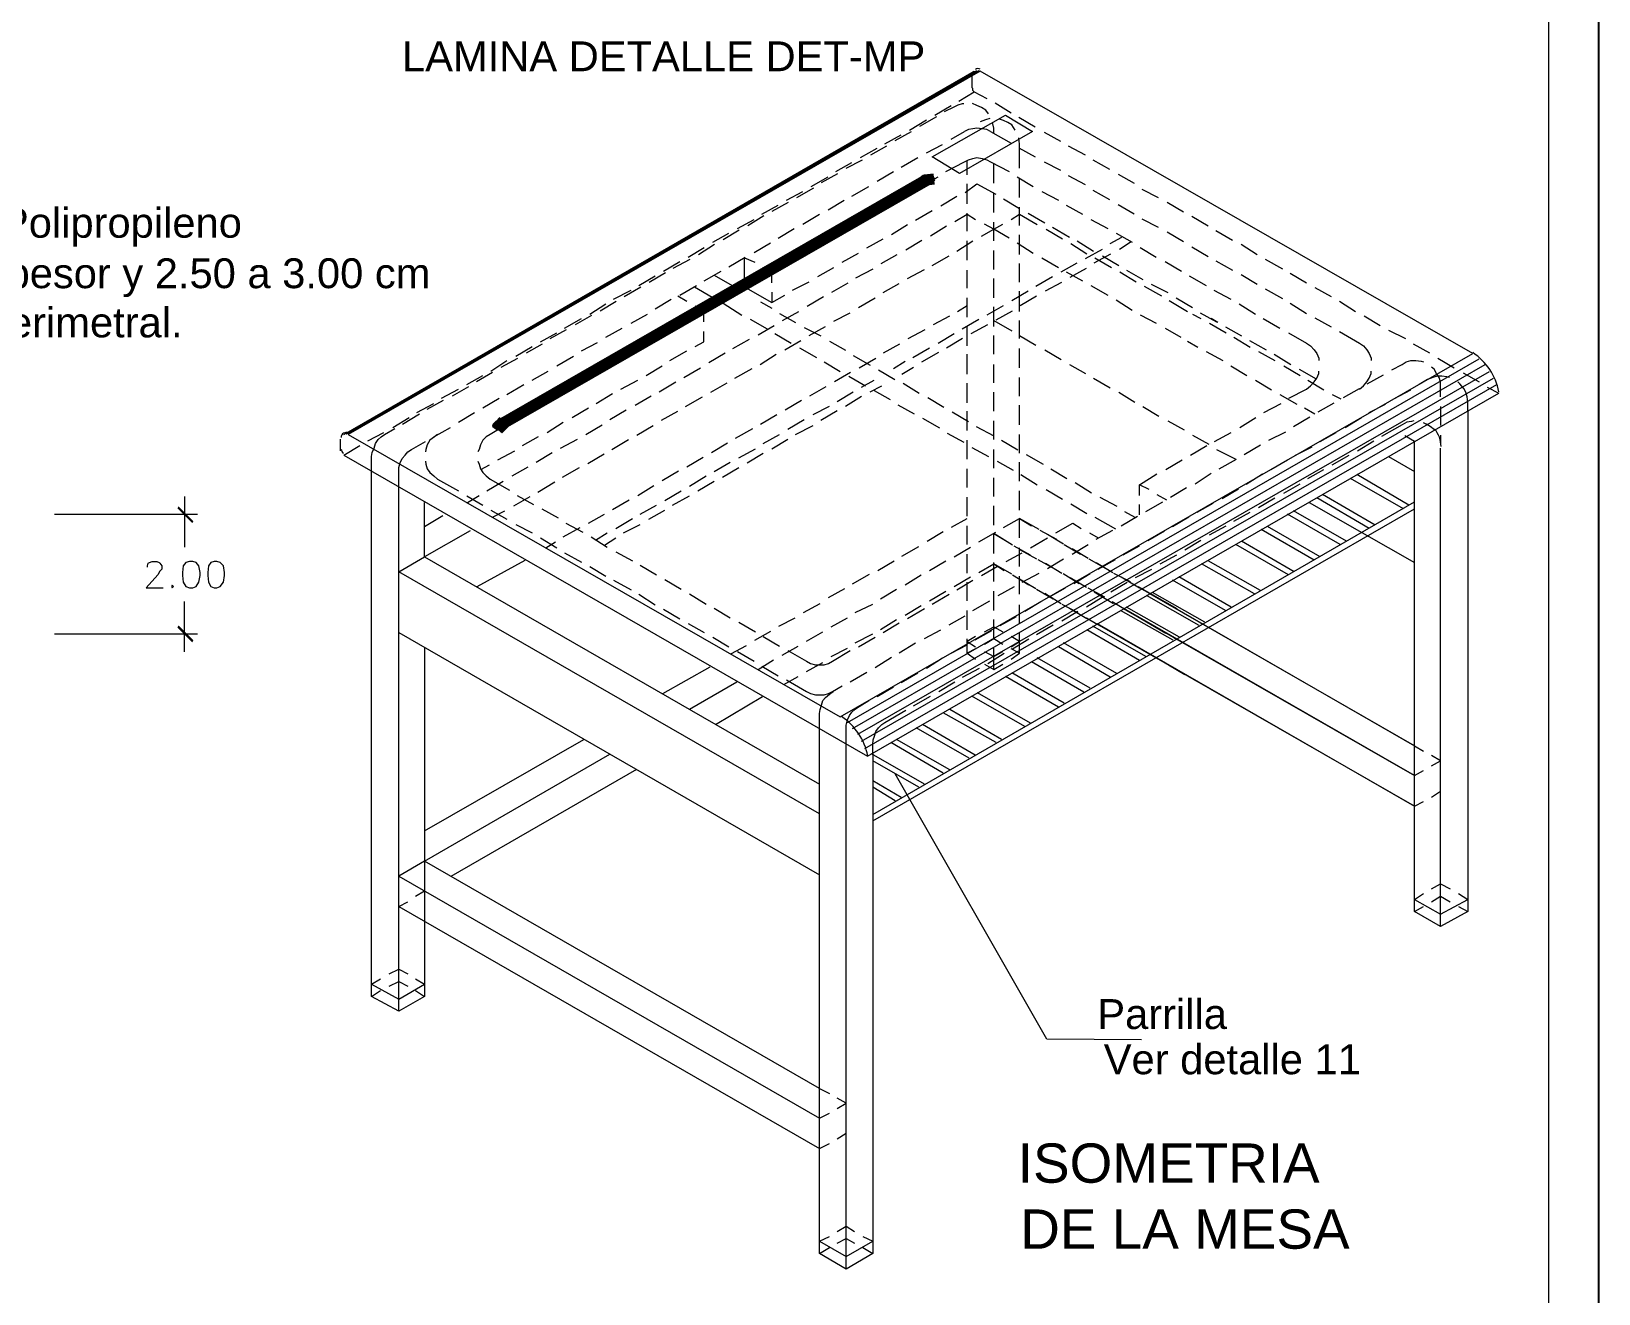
# Model space of a CAD drawing. Header units: inches. Extents: x 0.02 to 5.35, y 0.04 to 3.46.
# Drawn here: x 4.039 to 5.355, y 1.047 to 2.107 of the extents above; entities that cross this region are included whole.
import ezdxf

# ---------------------------------------------------------------- set-up
doc = ezdxf.new("R2010")
doc.units = ezdxf.units.IN
doc.header["$MEASUREMENT"] = 0
for name, color, linetype in [('PDF_PDF3_PDF6_0', 7, 'Continuous'), ('PDF_PDF3_PDF6_CORTE', 7, 'Continuous'), ('PDF_PDF3_PDF6_MESA', 7, 'Continuous'), ('PDF_PDF3_PDF6_TEXTO', 7, 'Continuous'), ('PDF_PDF3_PDF8_0', 7, 'Continuous'), ('PDF_PDF3_PDF8_COTAS', 7, 'Continuous'), ('PDF_Texto', 7, 'Continuous')]:
    doc.layers.add(name, color=color, linetype=linetype)
doc.layers.add('PDF_PDF3_PDF6_PROYECCION 2', color=7, linetype='Continuous', true_color=0x7f7f7f)
doc.styles.add('PDF Arial', font='arial.ttf')

msp = doc.modelspace()

# ---------------------------------------------------------------- linework, layer by layer
msp.add_lwpolyline([(0.0247, 3.4579), (5.3546, 3.4579), (5.3546, 0.038), (0.0247, 0.038)], close=True)
at = {"layer": 'PDF_PDF3_PDF6_0', "lineweight": 5}
for points in [[(4.301, 1.7683), (4.8304, 2.0733)], [(4.3031, 1.7689), (4.8326, 2.0738)], [(4.3037, 1.7689), (4.8342, 2.0738)], [(4.3048, 1.7689), (4.8348, 2.0738)], [(4.7239, 1.5264), (5.2544, 1.8319)], [(4.7282, 1.5215), (5.2593, 1.827)], [(4.7326, 1.5166), (5.2631, 1.8211)], [(4.301, 1.7509), (4.7407, 1.4982), (5.2707, 1.8031)], [(4.7358, 1.5107), (5.2664, 1.8156)], [(4.7386, 1.5047), (5.2691, 1.8102)], [(5.2447, 1.7879), (5.2447, 1.3677), (5.2218, 1.3552), (5.2001, 1.3677), (5.2001, 1.6607), (5.2001, 1.7624), (5.1919, 1.7672)], [(4.2982, 1.7547), (4.2982, 1.7645)], [(5.2218, 1.3552), (5.2218, 1.7569)], [(4.3689, 1.5895), (4.3689, 1.2965), (4.3472, 1.284), (4.3243, 1.2965), (4.3243, 1.7373)], [(5.1783, 1.7498), (5.2001, 1.7373)], [(5.1908, 1.7058), (5.1463, 1.7314)], [(5.1952, 1.7091), (5.1517, 1.7346)], [(4.3472, 1.284), (4.3472, 1.7238)], [(4.407, 1.6873), (4.3689, 1.6656), (4.3689, 1.7113)], [(4.7451, 1.4492), (5.2001, 1.7118)], [(5.1115, 1.7113), (5.2001, 1.6607)], [(5.162, 1.6895), (5.118, 1.7151)], [(5.1669, 1.6922), (5.1229, 1.7178)], [(4.3689, 1.6911), (4.3841, 1.7004)], [(4.7451, 1.4438), (5.2001, 1.7058)], [(5.1376, 1.6759), (5.0935, 1.7015)], [(5.143, 1.6786), (5.0984, 1.7042)], [(5.1158, 1.6629), (5.0712, 1.6884)], [(5.1207, 1.6656), (5.0767, 1.6911)], [(5.0941, 1.6504), (5.05, 1.6759)], [(5.099, 1.6531), (5.0549, 1.6786)], [(4.7005, 1.4498), (4.3472, 1.6531), (4.3689, 1.6656), (4.7005, 1.4748)], [(4.4129, 1.6406), (4.4532, 1.6629)], [(5.0658, 1.6346), (5.0212, 1.6596)], [(5.0707, 1.6373), (5.0267, 1.6623)], [(5.0413, 1.6205), (4.9968, 1.646)], [(5.0462, 1.6232), (5.0022, 1.6487)], [(5, 1.6221), (4.969, 1.6395)], [(5.0191, 1.608), (4.975, 1.633)], [(4.9777, 1.6351), (5.0006, 1.6221)], [(4.9783, 1.6346), (5.2001, 1.5069), (4.9777, 1.6346)], [(5.024, 1.6107), (4.9799, 1.6357)], [(4.9973, 1.5955), (4.9533, 1.6205)], [(4.9555, 1.6221), (5.2001, 1.4819), (4.956, 1.6221), (4.9783, 1.6091)], [(5.0028, 1.5982), (4.9582, 1.6232)], [(4.9337, 1.6096), (5.2001, 1.4563), (4.9337, 1.6091), (4.956, 1.5966), (4.925, 1.6139)], [(4.9745, 1.5819), (4.9299, 1.6074)], [(4.3472, 1.602), (4.7005, 1.3987)], [(4.95, 1.5677), (4.9054, 1.5933)], [(4.969, 1.5786), (4.925, 1.6042)], [(4.9277, 1.5552), (4.8832, 1.5808)], [(4.9446, 1.5645), (4.9011, 1.59)], [(4.569, 1.5509), (4.6086, 1.5732)], [(4.906, 1.5427), (4.862, 1.5683)], [(4.9223, 1.552), (4.8783, 1.5775)], [(4.5912, 1.5378), (4.6309, 1.5607)], [(4.9011, 1.5395), (4.8565, 1.565)], [(4.613, 1.5248), (4.6527, 1.5482)], [(4.8728, 1.5232), (4.8283, 1.5487)], [(4.8777, 1.5259), (4.8331, 1.5514)], [(4.8489, 1.5096), (4.8043, 1.5346)], [(4.8533, 1.5123), (4.8098, 1.5373)], [(4.7451, 1.5003), (4.7451, 1.0807), (4.7228, 1.0676), (4.7005, 1.0807), (4.7005, 1.5204)], [(4.8261, 1.4965), (4.7815, 1.5221)], [(4.831, 1.4992), (4.7869, 1.5248)], [(4.3689, 1.4356), (4.5026, 1.5123)], [(4.7228, 1.0676), (4.7228, 1.5079)], [(4.7886, 1.4748), (4.744, 1.5003)], [(4.8043, 1.484), (4.7603, 1.5096)], [(4.8098, 1.4867), (4.7652, 1.5123)], [(4.3689, 1.4101), (4.5244, 1.4998)], [(4.3912, 1.3976), (4.5472, 1.4873)], [(4.7837, 1.4721), (4.7451, 1.4944)], [(4.769, 1.4634), (4.7451, 1.4775)], [(4.7641, 1.4607), (4.7451, 1.4721)], [(4.7005, 1.2193), (4.3689, 1.4101), (4.3472, 1.3976), (4.7005, 1.1943)], [(4.3472, 1.372), (4.7005, 1.1687)], [(5.2001, 1.378), (5.2218, 1.3655), (5.2447, 1.378)], [(4.3243, 1.3068), (4.3472, 1.2943), (4.3689, 1.3068)], [(4.7005, 1.091), (4.7228, 1.078), (4.7451, 1.091)]]:
    msp.add_lwpolyline(points, dxfattribs=at)
msp.add_lwpolyline([(5.249, 1.8363), (4.8353, 2.0733), (4.3048, 1.7683), (4.7179, 1.5313)], close=True, dxfattribs=at)
at = {"layer": 'PDF_PDF3_PDF6_0', "lineweight": 0, "const_width": 0.00931}
msp.add_lwpolyline([(4.7967, 1.9828), (4.7891, 1.982), (4.7869, 1.9803), (4.7845, 1.9787), (4.4374, 1.7792), (4.4352, 1.777), (4.4336, 1.7754), (4.4287, 1.7795)], dxfattribs=at)
at = {"layer": 'PDF_PDF3_PDF6_0', "lineweight": 13}
msp.add_lwpolyline([(4.9707, 1.2601), (4.8913, 1.2606), (4.7641, 1.4835)], dxfattribs=at)
at = {"layer": 'PDF_PDF3_PDF6_0', "lineweight": 5}
for centre, radius, start, end in [((4.8334, 2.0714), 0.00408, 60.1007, 121.1572), ((5.2205, 1.7942), 0.0514, 11.0522, 56.3983), ((4.3029, 1.7659), 0.00408, 60.6226, 180.5439), ((5.2003, 1.7583), 0.022, 359.9994, 41.2967), ((4.3029, 1.7561), 0.00408, 180, 240.0898), ((4.6905, 1.4886), 0.0514, 11.0522, 56.3983)]:
    msp.add_arc(centre, radius, start, end, dxfattribs=at)
at = {"layer": 'PDF_PDF3_PDF6_0', "transparency": 33554559}
for points in [[(4.7967, 1.9836), (4.7848, 1.9836), (4.7842, 1.9836)], [(4.7875, 1.9852), (4.7967, 1.9836), (4.7848, 1.9836)], [(4.7848, 1.9836), (4.7967, 1.9836), (4.7967, 1.9836)], [(4.7891, 1.9858), (4.794, 1.9852), (4.7875, 1.9852)], [(4.794, 1.9852), (4.7875, 1.9852), (4.7967, 1.9836)], [(4.7913, 1.9858), (4.7918, 1.9858), (4.7891, 1.9858)], [(4.7918, 1.9858), (4.7891, 1.9858), (4.794, 1.9852)], [(4.4369, 1.7738), (4.4369, 1.7738), (4.4276, 1.7738)], [(4.4369, 1.7738), (4.4276, 1.7738), (4.4374, 1.7738)], [(4.4369, 1.7738), (4.4276, 1.7738), (4.4347, 1.7727)], [(4.4276, 1.7738), (4.4347, 1.7727), (4.4293, 1.7727)], [(4.4293, 1.7727), (4.4309, 1.7721), (4.4336, 1.7721)], [(4.4293, 1.7727), (4.4347, 1.7727), (4.4336, 1.7721)], [(4.4309, 1.7721), (4.4336, 1.7721), (4.4314, 1.7721)]]:
    msp.add_solid(points, dxfattribs=at)
at = {"layer": 'PDF_PDF3_PDF6_CORTE', "lineweight": 5}
for points in [[(4.8054, 2.0396), (4.8136, 2.0434), (4.8168, 2.045), (4.8206, 2.0461), (4.8217, 2.0461)], [(4.8424, 2.0374), (4.8402, 2.0407), (4.8364, 2.0428), (4.8326, 2.0445), (4.8288, 2.0461)], [(4.7848, 2.0271), (4.7989, 2.0352)], [(4.8435, 2.0336), (4.8397, 2.0325), (4.8353, 2.0309)], [(4.8467, 2.0216), (4.8467, 2.0255), (4.8457, 2.0303)], [(4.8647, 2.0238), (4.862, 2.0282), (4.8587, 2.0303), (4.8549, 2.032), (4.8516, 2.0331)], [(4.7641, 2.0151), (4.7777, 2.0227)], [(4.8109, 2.0162), (4.8223, 2.0227)], [(4.8685, 1.9918), (4.8685, 2.0086), (4.8685, 2.0124), (4.8679, 2.0168), (4.8679, 2.0173)], [(4.7435, 2.0032), (4.757, 2.0108)], [(4.769, 1.9928), (4.7831, 2.001)], [(4.7902, 2.0048), (4.8038, 2.0119)], [(4.7021, 1.9798), (4.7157, 1.9874)], [(4.7228, 1.9918), (4.7364, 1.9988)], [(4.7489, 1.9809), (4.7625, 1.989)], [(4.8245, 1.9863), (4.8245, 1.9983)], [(4.8467, 1.9792), (4.8467, 1.9961)], [(4.6815, 1.9673), (4.6956, 1.9754)], [(4.7277, 1.9684), (4.7418, 1.9765)], [(4.8245, 1.9619), (4.8245, 1.9787)], [(4.8685, 1.9673), (4.8685, 1.9836)], [(4.6608, 1.9559), (4.6744, 1.9635)], [(4.7076, 1.957), (4.7212, 1.9651)], [(4.8467, 1.9548), (4.8467, 1.9706)], [(4.6402, 1.9439), (4.6538, 1.9521)], [(4.6864, 1.945), (4.7005, 1.9532)], [(4.8245, 1.939), (4.8245, 1.9542)], [(4.8685, 1.9439), (4.8685, 1.9591)], [(4.6195, 1.932), (4.6331, 1.9401)], [(4.6657, 1.933), (4.6793, 1.9412)], [(4.8467, 1.9309), (4.8467, 1.9466)], [(4.8685, 1.9195), (4.8685, 1.9358)], [(4.5989, 1.9195), (4.6124, 1.9281)], [(4.6456, 1.9211), (4.6592, 1.9292)], [(4.8245, 1.9146), (4.8245, 1.9309)], [(4.8467, 1.9069), (4.8467, 1.9227)], [(4.5777, 1.908), (4.5918, 1.9156)], [(4.6244, 1.9091), (4.638, 1.9173)], [(4.8685, 1.8961), (4.8685, 1.9118)], [(4.5575, 1.8961), (4.5711, 1.9042)], [(4.6037, 1.8972), (4.6179, 1.9053)], [(4.8245, 1.8912), (4.8245, 1.9064)], [(4.8467, 1.883), (4.8467, 1.8993)], [(4.5363, 1.8841), (4.5505, 1.8923)], [(4.5624, 1.8738), (4.576, 1.8819)], [(4.5831, 1.8852), (4.5972, 1.8934)], [(4.8245, 1.8667), (4.8245, 1.883)], [(4.8685, 1.8716), (4.8685, 1.8885)], [(4.5162, 1.8722), (4.5298, 1.8803)], [(4.5423, 1.8618), (4.5559, 1.8694)], [(4.8467, 1.8591), (4.8467, 1.8754)], [(4.4744, 1.8488), (4.488, 1.8564)], [(4.4956, 1.8607), (4.5092, 1.8684)], [(4.5211, 1.8499), (4.5347, 1.8575)], [(4.8245, 1.8428), (4.8245, 1.8586)], [(4.8685, 1.8488), (4.8685, 1.864)], [(4.4543, 1.8368), (4.4678, 1.8444)], [(4.5005, 1.8385), (4.5141, 1.8455)], [(4.8467, 1.8357), (4.8467, 1.8515)], [(4.4331, 1.8249), (4.4472, 1.8325)], [(4.4798, 1.826), (4.4939, 1.8341)], [(4.8245, 1.8189), (4.8245, 1.8357)], [(4.8685, 1.8243), (4.8685, 1.8406)], [(5.1811, 1.8227), (5.1897, 1.827), (5.193, 1.8292), (5.1968, 1.8303), (5.2012, 1.8303), (5.2055, 1.8298), (5.2077, 1.8292)], [(4.4124, 1.8129), (4.426, 1.8205)], [(4.4592, 1.814), (4.4727, 1.8216)], [(4.8467, 1.8118), (4.8467, 1.827)], [(4.8685, 1.8004), (4.8685, 1.8162)], [(5.1604, 1.8107), (5.174, 1.8183)], [(5.2294, 1.8162), (5.2273, 1.8167), (5.2229, 1.8173), (5.2191, 1.8173), (5.2153, 1.8162), (5.2109, 1.8145), (5.2039, 1.8102)], [(5.2218, 1.7999), (5.2218, 1.808), (5.2218, 1.8124), (5.2207, 1.8162), (5.2186, 1.8194), (5.2164, 1.8232), (5.2142, 1.8249)], [(4.3923, 1.8009), (4.4059, 1.8086)], [(4.438, 1.802), (4.4521, 1.8102)], [(4.8245, 1.795), (4.8245, 1.8113)], [(4.8467, 1.7879), (4.8467, 1.8037)], [(5.1403, 1.7993), (5.1539, 1.8069)], [(5.1827, 1.7982), (5.1968, 1.8058)], [(5.2447, 1.7955), (5.2441, 1.7999), (5.243, 1.8037), (5.2414, 1.8069), (5.2381, 1.8107), (5.2365, 1.8124)], [(4.3711, 1.7895), (4.3847, 1.7971)], [(4.4178, 1.7906), (4.4314, 1.7988)], [(4.8685, 1.7765), (4.8685, 1.7928)], [(5.1191, 1.7874), (5.1327, 1.795)], [(5.162, 1.7868), (5.1756, 1.7939)], [(5.2218, 1.7917), (5.2218, 1.7759)], [(4.3504, 1.777), (4.3646, 1.7857)], [(4.3972, 1.7787), (4.4108, 1.7868)], [(4.8245, 1.7716), (4.8245, 1.7879)], [(4.8467, 1.764), (4.8467, 1.7797)], [(5.0984, 1.7749), (5.112, 1.783)], [(5.1419, 1.7743), (5.1555, 1.7825)], [(5.1995, 1.7797), (5.1974, 1.7792), (5.1936, 1.7787), (5.1897, 1.7765), (5.1724, 1.7667)], [(5.2169, 1.7721), (5.2131, 1.7749), (5.2099, 1.777), (5.2077, 1.7781)], [(4.3243, 1.7373), (4.3243, 1.7498), (4.3249, 1.7531), (4.3265, 1.7569), (4.3276, 1.7607), (4.3298, 1.764), (4.3325, 1.7662), (4.3352, 1.7683), (4.3439, 1.7732)], [(4.3765, 1.7662), (4.3907, 1.7743)], [(4.8245, 1.7477), (4.8245, 1.7634)], [(4.8685, 1.7526), (4.8685, 1.7683)], [(5.0778, 1.7634), (5.0919, 1.7705)], [(5.1207, 1.7624), (5.1343, 1.77)], [(5.2218, 1.7678), (5.2218, 1.7596)], [(4.3472, 1.7238), (4.3472, 1.7373), (4.3472, 1.7406), (4.3483, 1.7444), (4.3499, 1.7482), (4.3526, 1.7509), (4.3548, 1.7537), (4.358, 1.7558), (4.3695, 1.7624)], [(4.8467, 1.7401), (4.8467, 1.7558)], [(5.0571, 1.7515), (5.0707, 1.7596)], [(5.1001, 1.7509), (5.1142, 1.758)], [(5.131, 1.7428), (5.1452, 1.7509)], [(5.1522, 1.7547), (5.1658, 1.7629)], [(4.8245, 1.7238), (4.8245, 1.7395)], [(4.8685, 1.7292), (4.8685, 1.745)], [(5.0359, 1.7395), (5.0506, 1.7477)], [(5.0794, 1.739), (5.0935, 1.7471)], [(5.1104, 1.7314), (5.124, 1.739)], [(4.8467, 1.7161), (4.8467, 1.7319)], [(5.0158, 1.727), (5.0294, 1.7357)], [(5.0587, 1.7265), (5.0723, 1.7352)], [(5.0903, 1.7189), (5.1039, 1.727)], [(4.8245, 1.6998), (4.8245, 1.7156)], [(4.8685, 1.7047), (4.8685, 1.721)], [(4.9745, 1.7036), (4.9886, 1.7118)], [(4.9951, 1.7156), (5.0087, 1.7238)], [(5.0386, 1.7145), (5.0522, 1.7227)], [(5.0691, 1.7069), (5.0827, 1.7151)], [(4.8467, 1.6922), (4.8467, 1.7085)], [(4.9538, 1.6917), (4.9674, 1.6998)], [(4.9968, 1.6911), (5.0104, 1.6993)], [(5.0174, 1.7031), (5.031, 1.7107)], [(5.0484, 1.6955), (5.062, 1.7031)], [(4.8245, 1.6759), (4.8245, 1.6917)], [(4.8467, 1.6683), (4.8467, 1.6846)], [(4.8685, 1.6814), (4.8685, 1.6971)], [(4.9326, 1.6803), (4.9468, 1.6879)], [(4.9761, 1.6792), (4.9902, 1.6873)], [(5.0278, 1.6841), (5.0419, 1.6917)], [(4.8685, 1.6574), (4.8685, 1.6732)], [(4.9125, 1.6678), (4.9261, 1.6759)], [(4.9555, 1.6672), (4.969, 1.6748)], [(5.0071, 1.6716), (5.0207, 1.6797)], [(4.8245, 1.652), (4.8245, 1.6678)], [(4.8467, 1.6449), (4.8467, 1.6607)], [(4.8919, 1.6558), (4.9054, 1.664)], [(4.9343, 1.6553), (4.9489, 1.6634)], [(4.9864, 1.6596), (5.0006, 1.6672)], [(4.8685, 1.6341), (4.8685, 1.6493)], [(4.8707, 1.6444), (4.8848, 1.652)], [(4.9141, 1.6433), (4.9277, 1.6515)], [(4.9658, 1.6482), (4.9794, 1.6553)], [(4.8245, 1.6286), (4.8245, 1.6444)], [(4.8467, 1.6205), (4.8467, 1.6368)], [(4.8505, 1.633), (4.8641, 1.6406)], [(4.8935, 1.6319), (4.9071, 1.6395)], [(4.9245, 1.6237), (4.9386, 1.6324)], [(4.9451, 1.6362), (4.9587, 1.6444)], [(4.8245, 1.6042), (4.8245, 1.6205)], [(4.8293, 1.6205), (4.8435, 1.6286)], [(4.8685, 1.6096), (4.8685, 1.6254)], [(4.8728, 1.6199), (4.8864, 1.6281)], [(4.9038, 1.6118), (4.9174, 1.6199)], [(4.8092, 1.6085), (4.8228, 1.6161)], [(4.8467, 1.5971), (4.8467, 1.6129)], [(4.8522, 1.608), (4.8658, 1.6156)], [(4.8826, 1.6004), (4.8967, 1.6085)], [(4.7674, 1.5851), (4.781, 1.5933)], [(4.7886, 1.5971), (4.8022, 1.6042)], [(4.8245, 1.5846), (4.8245, 1.5966)], [(4.831, 1.596), (4.8451, 1.6036)], [(4.8625, 1.5884), (4.8761, 1.5966)], [(4.8685, 1.5846), (4.8685, 1.6014)], [(4.7473, 1.5726), (4.7608, 1.5813)], [(4.7902, 1.5721), (4.8038, 1.5808)], [(4.8109, 1.5846), (4.8245, 1.5917)], [(4.8418, 1.5759), (4.8554, 1.5846)], [(4.8467, 1.571), (4.8467, 1.5889)], [(4.7261, 1.5607), (4.7402, 1.5688)], [(4.769, 1.5601), (4.7831, 1.5683)], [(4.8206, 1.5645), (4.8348, 1.5721)], [(4.7114, 1.5525), (4.7195, 1.5574)], [(4.7489, 1.5482), (4.7625, 1.5563)], [(4.8005, 1.5525), (4.8141, 1.5607)], [(4.7005, 1.5204), (4.7005, 1.534), (4.7011, 1.5373), (4.7021, 1.5411), (4.7032, 1.5449), (4.7054, 1.5476), (4.7087, 1.5503), (4.7119, 1.5525)], [(4.7228, 1.5079), (4.7228, 1.5204), (4.7228, 1.5243), (4.7239, 1.5286), (4.7255, 1.5324), (4.7277, 1.5351), (4.7304, 1.5378), (4.7337, 1.54), (4.7418, 1.5449)], [(4.7793, 1.5406), (4.7935, 1.5487)], [(4.7451, 1.5003), (4.7451, 1.5079), (4.7456, 1.5118), (4.7467, 1.515), (4.7478, 1.5188), (4.75, 1.5221), (4.7527, 1.5248), (4.7554, 1.5264), (4.7728, 1.5368)]]:
    msp.add_lwpolyline(points, dxfattribs=at)
at = {"layer": 'PDF_PDF3_PDF6_MESA', "lineweight": 5}
for points in [[(4.8179, 1.9874), (4.7951, 2.0015), (4.8565, 2.0363), (4.8794, 2.0227)], [(4.7842, 1.9836), (4.4287, 1.7792), (4.4265, 1.777), (4.426, 1.7754), (4.4276, 1.7738), (4.4293, 1.7727), (4.4314, 1.7721), (4.4336, 1.7721), (4.4369, 1.7738), (4.7935, 1.9787), (4.7962, 1.9803), (4.7973, 1.982), (4.7967, 1.9836), (4.794, 1.9852), (4.7913, 1.9858), (4.7891, 1.9858)]]:
    msp.add_lwpolyline(points, close=True, dxfattribs=at)
at = {"layer": 'PDF_PDF3_PDF6_PROYECCION 2', "lineweight": 5}
for points in [[(4.8304, 2.0733), (4.8299, 2.0727), (4.8293, 2.0727), (4.8288, 2.0717), (4.8288, 2.0711), (4.8288, 2.0706), (4.8283, 2.07), (4.8283, 2.0597), (4.8288, 2.0592), (4.8288, 2.0581), (4.8288, 2.0575), (4.8293, 2.057), (4.8299, 2.0564), (4.8304, 2.0559), (4.8408, 2.0505)], [(4.8174, 2.0483), (4.8304, 2.0559)], [(4.7973, 2.0363), (4.8109, 2.0445)], [(4.8478, 2.0467), (4.8614, 2.0385)], [(4.7761, 2.0238), (4.7902, 2.0325)], [(4.8679, 2.0347), (4.8815, 2.0265)], [(4.7554, 2.0124), (4.769, 2.02)], [(4.844, 2.0227), (4.8408, 2.0244), (4.837, 2.0249), (4.8326, 2.0255), (4.8293, 2.0249), (4.8255, 2.0244), (4.8223, 2.0227)], [(4.8891, 2.0222), (4.9027, 2.0146)], [(4.7348, 2.001), (4.7489, 2.0086)], [(4.9093, 2.0108), (4.9234, 2.0032)], [(4.7141, 1.989), (4.7277, 1.9966)], [(4.9299, 1.9988), (4.944, 1.9912)], [(4.6934, 1.9765), (4.7076, 1.9847)], [(4.9511, 1.9869), (4.9647, 1.9792)], [(4.9712, 1.9744), (4.9848, 1.9673)], [(4.6728, 1.9651), (4.6864, 1.9722)], [(4.9924, 1.9635), (5.006, 1.9553)], [(4.6315, 1.9412), (4.6456, 1.9488)], [(4.6521, 1.9532), (4.6657, 1.9608)], [(4.8141, 1.9472), (4.8245, 1.9532), (4.8315, 1.9488)], [(4.8614, 1.9488), (4.8685, 1.9532), (4.8832, 1.9445)], [(5.0131, 1.9515), (5.0267, 1.9434)], [(4.6108, 1.9298), (4.6244, 1.9374)], [(4.7935, 1.9352), (4.8071, 1.9434)], [(4.8364, 1.9347), (4.8467, 1.9407), (4.8391, 1.945)], [(4.8598, 1.933), (4.8467, 1.9407), (4.8543, 1.945)], [(4.8908, 1.9407), (4.9044, 1.9325)], [(5.0332, 1.9396), (5.0473, 1.9314)], [(4.5902, 1.9173), (4.6037, 1.9254)], [(4.7728, 1.9233), (4.7864, 1.9314)], [(4.8158, 1.9222), (4.8293, 1.9309)], [(4.8663, 1.9292), (4.8799, 1.9205)], [(4.9114, 1.9287), (4.925, 1.92)], [(5.0544, 1.9281), (5.068, 1.9195)], [(4.5695, 1.9053), (4.5831, 1.9135)], [(4.7522, 1.9118), (4.7657, 1.9195)], [(4.7951, 1.9102), (4.8092, 1.9184)], [(4.887, 1.9167), (4.9011, 1.9086)], [(4.9315, 1.9167), (4.9457, 1.9086)], [(5.0745, 1.9156), (5.0892, 1.9075)], [(4.5488, 1.8934), (4.5624, 1.9015)], [(4.7108, 1.8879), (4.7244, 1.8955)], [(4.731, 1.8999), (4.7456, 1.9075)], [(4.7538, 1.8874), (4.7674, 1.895)], [(4.7744, 1.8993), (4.7886, 1.9069)], [(4.9076, 1.9048), (4.9212, 1.8972)], [(4.9527, 1.9048), (4.9663, 1.8966)], [(5.0957, 1.9037), (5.1093, 1.8955)], [(4.5276, 1.8819), (4.5423, 1.8896)], [(4.6902, 1.876), (4.7038, 1.8841)], [(4.7331, 1.8749), (4.7473, 1.883)], [(4.9283, 1.8934), (4.9424, 1.8852)], [(4.9729, 1.8928), (4.9875, 1.8847)], [(5.1164, 1.8917), (5.13, 1.8841)], [(4.5075, 1.8694), (4.5211, 1.8781)], [(4.6695, 1.864), (4.6831, 1.8716)], [(4.7125, 1.8635), (4.7261, 1.8705)], [(4.8163, 1.8716), (4.8245, 1.8765)], [(4.9495, 1.8814), (4.9631, 1.8727)], [(4.9696, 1.8689), (4.9832, 1.8618)], [(4.9941, 1.8809), (5.0093, 1.8716)], [(5.0136, 1.8694), (5.0207, 1.8656)], [(5.137, 1.8803), (5.1506, 1.8716)], [(4.4863, 1.8575), (4.5005, 1.8656)], [(4.6489, 1.852), (4.6625, 1.8597)], [(4.6918, 1.8515), (4.7054, 1.8591)], [(4.775, 1.8488), (4.7891, 1.8564)], [(4.7962, 1.8607), (4.8098, 1.8678)], [(4.8467, 1.864), (4.862, 1.8553)], [(4.9908, 1.8575), (5.0038, 1.8499)], [(5.0278, 1.8618), (5.0419, 1.8537)], [(5.0348, 1.8624), (5.0294, 1.8656)], [(5.1577, 1.8678), (5.1713, 1.8597)], [(5.1783, 1.8559), (5.1925, 1.8488)], [(4.4662, 1.8461), (4.4798, 1.8537)], [(4.6277, 1.8406), (4.6418, 1.8482)], [(4.6712, 1.8395), (4.6847, 1.8472)], [(4.7543, 1.8368), (4.7679, 1.8444)], [(4.8685, 1.8515), (4.8821, 1.8433)], [(5.0093, 1.8466), (5.018, 1.8417)], [(5.0484, 1.8499), (5.062, 1.8417)], [(5.199, 1.8444), (5.2126, 1.8368)], [(4.4244, 1.8216), (4.438, 1.8303)], [(4.4456, 1.8341), (4.4592, 1.8423)], [(4.6076, 1.8287), (4.6211, 1.8368)], [(4.6505, 1.827), (4.6641, 1.8357)], [(4.7337, 1.8243), (4.7478, 1.8325)], [(4.8897, 1.8395), (4.9033, 1.8314)], [(5.025, 1.8379), (5.0392, 1.8303)], [(5.0691, 1.8379), (5.0827, 1.8303)], [(5.2196, 1.8325), (5.2332, 1.8243)], [(4.4042, 1.8102), (4.4178, 1.8178)], [(4.5864, 1.8162), (4.6005, 1.8243)], [(4.6293, 1.8156), (4.644, 1.8238)], [(4.713, 1.8129), (4.7266, 1.8205)], [(4.9103, 1.827), (4.9239, 1.8194)], [(5.0457, 1.826), (5.0593, 1.8178)], [(5.0903, 1.826), (5.1039, 1.8178)], [(5.2408, 1.82), (5.2544, 1.8124)], [(4.383, 1.7988), (4.3972, 1.8064)], [(4.5657, 1.8042), (4.5798, 1.8124)], [(4.6092, 1.8037), (4.6228, 1.8118)], [(4.6924, 1.8009), (4.7059, 1.8086)], [(4.9305, 1.8156), (4.9446, 1.8075)], [(4.9517, 1.8037), (4.9652, 1.7955)], [(5.0664, 1.814), (5.0799, 1.8058)], [(5.1104, 1.814), (5.124, 1.8058)], [(5.261, 1.808), (5.2707, 1.8031)], [(4.3624, 1.7868), (4.3765, 1.7944)], [(4.5456, 1.7928), (4.5592, 1.8009)], [(4.588, 1.7917), (4.6021, 1.7999)], [(4.6717, 1.789), (4.6853, 1.7971)], [(4.9718, 1.7917), (4.9854, 1.7836)], [(5.087, 1.802), (5.1011, 1.7939)], [(5.1077, 1.7906), (5.1164, 1.7857)], [(5.131, 1.802), (5.1381, 1.7982)], [(5.2447, 1.7879), (5.2447, 1.7955)], [(4.3423, 1.7743), (4.3559, 1.7825)], [(4.5244, 1.7808), (4.538, 1.789)], [(4.5679, 1.7803), (4.5815, 1.7879)], [(4.651, 1.777), (4.6646, 1.7852)], [(4.993, 1.7797), (5.0066, 1.7721)], [(4.3211, 1.7629), (4.3347, 1.77)], [(4.4831, 1.7569), (4.4972, 1.7645)], [(4.5043, 1.7683), (4.5179, 1.7765)], [(4.526, 1.7558), (4.5401, 1.764)], [(4.5472, 1.7678), (4.5608, 1.7759)], [(4.6298, 1.7651), (4.6445, 1.7732)], [(5.0136, 1.7678), (5.0272, 1.7602)], [(4.301, 1.7509), (4.3146, 1.7591)], [(4.4624, 1.745), (4.476, 1.7531)], [(4.5059, 1.7439), (4.5195, 1.752)], [(4.6097, 1.7531), (4.6233, 1.7613)], [(5.0337, 1.7558), (5.05, 1.7477)], [(4.4423, 1.7335), (4.4559, 1.7412)], [(4.4847, 1.7325), (4.4988, 1.7406)], [(4.5684, 1.7297), (4.582, 1.7379)], [(4.5891, 1.7412), (4.6027, 1.7493)], [(4.4211, 1.721), (4.4347, 1.7292)], [(4.464, 1.72), (4.4782, 1.7286)], [(4.5478, 1.7172), (4.5613, 1.7254)], [(4.4048, 1.7113), (4.4146, 1.7172)], [(4.4439, 1.7085), (4.4575, 1.7161)], [(4.5266, 1.7053), (4.5407, 1.7134)], [(4.426, 1.6988), (4.4363, 1.7042)], [(4.5064, 1.6939), (4.52, 1.7015)], [(4.8114, 1.6906), (4.8245, 1.6977)], [(4.8549, 1.6901), (4.8685, 1.6977)], [(4.8848, 1.6884), (4.8685, 1.6977), (4.8783, 1.6917)], [(4.4852, 1.6824), (4.4994, 1.6901)], [(4.7907, 1.6786), (4.8043, 1.6868)], [(4.8342, 1.6781), (4.8484, 1.6862)], [(4.8625, 1.6754), (4.8467, 1.6852), (4.8565, 1.6792)], [(4.8853, 1.6879), (4.8995, 1.6803)], [(4.8919, 1.6846), (4.9054, 1.6765)], [(4.4706, 1.6732), (4.4787, 1.6781)], [(4.7695, 1.6661), (4.7837, 1.6743)], [(4.8136, 1.6656), (4.8272, 1.6737)], [(4.8636, 1.6748), (4.8772, 1.6672)], [(4.869, 1.6716), (4.8826, 1.664)], [(4.906, 1.6759), (4.9196, 1.6678)], [(4.9125, 1.6727), (4.9261, 1.6645)], [(4.7494, 1.6542), (4.763, 1.6623)], [(4.7929, 1.6542), (4.8065, 1.6623)], [(4.8342, 1.6525), (4.8467, 1.6596)], [(4.862, 1.6509), (4.8467, 1.6596), (4.8554, 1.6542)], [(4.8837, 1.6634), (4.8984, 1.6553)], [(4.8902, 1.6602), (4.9038, 1.652)], [(4.9266, 1.664), (4.9408, 1.6558)], [(4.9326, 1.6607), (4.9468, 1.6525)], [(4.7282, 1.6428), (4.7424, 1.6509)], [(4.7723, 1.6422), (4.7859, 1.6504)], [(4.8136, 1.6406), (4.8272, 1.6487)], [(4.8625, 1.6504), (4.8761, 1.6422)], [(4.8685, 1.6471), (4.8821, 1.639)], [(4.9049, 1.6515), (4.9185, 1.6433)], [(4.9109, 1.6482), (4.9245, 1.64)], [(4.9473, 1.652), (4.9614, 1.6449)], [(4.9538, 1.6487), (4.969, 1.6395)], [(4.7081, 1.6313), (4.7217, 1.639)], [(4.7516, 1.6303), (4.7652, 1.6384)], [(4.7929, 1.6286), (4.8065, 1.6368)], [(4.8826, 1.6384), (4.8967, 1.6303)], [(4.8897, 1.6351), (4.9033, 1.6265)], [(4.9256, 1.6395), (4.9397, 1.6319)], [(4.931, 1.6362), (4.9473, 1.6265)], [(4.968, 1.6406), (4.9777, 1.6351)], [(4.6869, 1.6188), (4.7011, 1.6265)], [(4.7304, 1.6188), (4.7451, 1.6259)], [(4.7723, 1.6167), (4.7859, 1.6248)], [(4.9038, 1.6259), (4.9174, 1.6188)], [(4.9103, 1.6226), (4.925, 1.6139)], [(4.9462, 1.6281), (4.956, 1.6221)], [(5.0006, 1.6221), (5.0006, 1.6221)], [(4.6663, 1.6074), (4.6799, 1.6145)], [(4.7103, 1.6069), (4.7239, 1.6145)], [(4.7516, 1.6047), (4.7652, 1.6129)], [(4.8391, 1.6025), (4.8467, 1.6069), (4.8543, 1.6025)], [(4.9245, 1.6145), (4.9337, 1.6091)], [(4.9783, 1.6091), (4.9913, 1.6014)], [(5.0201, 1.6101), (5.0218, 1.6096)], [(4.6461, 1.5955), (4.6597, 1.6031)], [(4.6896, 1.5949), (4.7032, 1.6025)], [(4.7304, 1.5933), (4.7451, 1.6009)], [(4.8315, 1.5987), (4.8245, 1.5944), (4.8315, 1.59)], [(4.8391, 1.5922), (4.8467, 1.5971), (4.8543, 1.5922)], [(4.8614, 1.59), (4.8685, 1.5944), (4.8614, 1.5987)], [(4.956, 1.5966), (4.9658, 1.5911)], [(4.9979, 1.5976), (5, 1.5966)], [(4.626, 1.5841), (4.6391, 1.5911)], [(4.6489, 1.571), (4.6619, 1.5792)], [(4.669, 1.583), (4.6826, 1.5906)], [(4.7103, 1.5819), (4.7239, 1.5889)], [(4.8315, 1.5884), (4.8245, 1.5846), (4.8315, 1.5797)], [(4.8391, 1.5862), (4.8467, 1.5819), (4.8543, 1.5862)], [(4.8614, 1.5797), (4.8685, 1.5846), (4.8614, 1.5884)], [(4.9723, 1.5873), (4.9864, 1.5792)], [(4.6896, 1.5694), (4.7032, 1.577)], [(4.8391, 1.5754), (4.8467, 1.571), (4.8543, 1.5754)], [(4.9935, 1.5748), (5.0071, 1.5667)], [(4.6706, 1.5585), (4.6826, 1.565)], [(5.0142, 1.5629), (5.0229, 1.558)], [(5.2001, 1.5069), (5.2077, 1.5025)], [(5.2142, 1.49), (5.2218, 1.4944), (5.2142, 1.4987)], [(5.2001, 1.4819), (5.2077, 1.4862)], [(5.2142, 1.4639), (5.2218, 1.4688)], [(5.2001, 1.4563), (5.2077, 1.4601)], [(4.3613, 1.3807), (4.3689, 1.3851)], [(5.2001, 1.378), (5.2077, 1.3829)], [(5.2142, 1.3867), (5.2218, 1.3911), (5.23, 1.3867)], [(5.237, 1.3829), (5.2447, 1.378)], [(4.3472, 1.372), (4.3548, 1.3759)], [(5.2001, 1.3677), (5.2077, 1.372)], [(5.2142, 1.3759), (5.2218, 1.3807), (5.23, 1.3759)], [(5.237, 1.372), (5.2447, 1.3677)], [(4.339, 1.3155), (4.3472, 1.3193), (4.3548, 1.3155)], [(4.3243, 1.3068), (4.3319, 1.3112)], [(4.339, 1.3052), (4.3472, 1.309), (4.3548, 1.3052)], [(4.3613, 1.3112), (4.3689, 1.3068)], [(4.3243, 1.2965), (4.3319, 1.3014)], [(4.3613, 1.3014), (4.3689, 1.2965)], [(4.7005, 1.2193), (4.7087, 1.2149)], [(4.7152, 1.2024), (4.7228, 1.2068), (4.7152, 1.2111)], [(4.7005, 1.1943), (4.7087, 1.1986)], [(4.7005, 1.1687), (4.7087, 1.1731)], [(4.7152, 1.1769), (4.7228, 1.1818)], [(4.7005, 1.091), (4.7087, 1.0948)], [(4.7152, 1.0992), (4.7228, 1.1035), (4.7299, 1.0992)], [(4.7152, 1.0894), (4.7228, 1.0932), (4.7299, 1.0894)], [(4.7369, 1.0948), (4.7451, 1.091)], [(4.7005, 1.0807), (4.7087, 1.0856)], [(4.7369, 1.0856), (4.7451, 1.0807)]]:
    msp.add_lwpolyline(points, dxfattribs=at)
at = {"layer": 'PDF_PDF3_PDF6_TEXTO', "lineweight": 18}
for points in [[(4.844, 2.0227), (4.8614, 2.013)], [(4.8065, 1.989), (4.8223, 1.9972), (4.8255, 1.9988), (4.8293, 1.9999), (4.8326, 2.001), (4.837, 1.9999), (4.8408, 1.9988), (4.844, 1.9972), (4.8598, 1.989)], [(4.8679, 2.0091), (4.8815, 2.0015)], [(4.8891, 1.9972), (4.9027, 1.9901)], [(4.7859, 1.9765), (4.8, 1.9847)], [(4.8228, 1.9716), (4.8326, 1.9787), (4.8484, 1.97)], [(4.8663, 1.9847), (4.8799, 1.9765)], [(4.9093, 1.9858), (4.9234, 1.9782)], [(4.7652, 1.9646), (4.7788, 1.9722)], [(4.8022, 1.9602), (4.8158, 1.9684)], [(4.8549, 1.9662), (4.8685, 1.958)], [(4.887, 1.9722), (4.9011, 1.9651)], [(4.9299, 1.9733), (4.944, 1.9657)], [(4.9511, 1.9613), (4.9647, 1.9537)], [(4.7239, 1.9412), (4.7375, 1.9488)], [(4.7451, 1.9532), (4.7587, 1.9608)], [(4.781, 1.9483), (4.7951, 1.9564)], [(4.8755, 1.9542), (4.8897, 1.9461)], [(4.9076, 1.9608), (4.9212, 1.9532)], [(4.9283, 1.9488), (4.9424, 1.9412)], [(4.9712, 1.9493), (4.9848, 1.9423)], [(4.7032, 1.9292), (4.7168, 1.9374)], [(4.7608, 1.9363), (4.7744, 1.9445)], [(4.8962, 1.9423), (4.9103, 1.9341)], [(4.9495, 1.9374), (4.9631, 1.9298)], [(4.9924, 1.9385), (5.006, 1.9303)], [(4.6826, 1.9173), (4.6967, 1.9249)], [(4.7402, 1.9249), (4.7538, 1.9325)], [(4.9169, 1.9309), (4.9305, 1.9222)], [(4.9239, 1.9162), (4.9381, 1.9238)], [(4.9446, 1.9287), (4.9544, 1.9341)], [(4.9522, 1.9238), (4.962, 1.9303)], [(4.9696, 1.9254), (4.9832, 1.9173)], [(5.0131, 1.926), (5.0267, 1.9178)], [(4.6375, 1.8993), (4.6375, 1.9167), (4.6461, 1.9129)], [(4.6527, 1.9086), (4.6603, 1.9042), (4.6755, 1.9135)], [(4.6989, 1.901), (4.7125, 1.9086)], [(4.7195, 1.9129), (4.7331, 1.9205)], [(4.9033, 1.9048), (4.9169, 1.9124)], [(4.931, 1.9124), (4.9451, 1.92)], [(4.9381, 1.9184), (4.9517, 1.9102)], [(4.9908, 1.9135), (5.0044, 1.9053)], [(5.0332, 1.914), (5.0473, 1.9064)], [(4.6119, 1.9021), (4.6271, 1.8934)], [(4.6603, 1.8955), (4.6603, 1.9042)], [(4.6777, 1.8896), (4.6918, 1.8966)], [(4.8821, 1.8928), (4.8962, 1.901)], [(4.8902, 1.889), (4.9038, 1.8961)], [(4.9109, 1.9004), (4.9245, 1.908)], [(4.9582, 1.9064), (4.9718, 1.8983)], [(5.0109, 1.9015), (5.025, 1.8934)], [(5.0544, 1.9026), (5.068, 1.8944)], [(4.5815, 1.8847), (4.5891, 1.8803)], [(4.5956, 1.8923), (4.6103, 1.8836)], [(4.6402, 1.8906), (4.6603, 1.8792)], [(4.6603, 1.8879), (4.6603, 1.8792), (4.6712, 1.8852)], [(4.862, 1.8809), (4.8755, 1.889)], [(4.869, 1.8765), (4.8826, 1.8847)], [(4.9788, 1.8944), (4.993, 1.8874)], [(5, 1.883), (5.0136, 1.8749)], [(5.0316, 1.8896), (5.0457, 1.8819)], [(5.0745, 1.8906), (5.0892, 1.8825)], [(4.5896, 1.864), (4.6032, 1.8711), (4.5961, 1.876)], [(4.6032, 1.8629), (4.6032, 1.8711)], [(4.6195, 1.8787), (4.6353, 1.8684)], [(4.651, 1.8798), (4.6603, 1.8743)], [(4.6668, 1.87), (4.6804, 1.8624)], [(4.8413, 1.8689), (4.8549, 1.8765)], [(4.8489, 1.8645), (4.8625, 1.8722)], [(5.0201, 1.8705), (5.0337, 1.8629)], [(5.0528, 1.8781), (5.0664, 1.8694)], [(5.0957, 1.8787), (5.1093, 1.87)], [(4.569, 1.852), (4.5825, 1.8597)], [(4.6423, 1.8651), (4.6565, 1.8569)], [(4.6875, 1.858), (4.7016, 1.851)], [(4.8201, 1.8569), (4.8342, 1.8651)], [(4.8277, 1.8531), (4.8418, 1.8607)], [(5.0413, 1.8586), (5.0549, 1.851)], [(5.0729, 1.8656), (5.087, 1.8575)], [(5.1164, 1.8662), (5.13, 1.8586)], [(4.5483, 1.8401), (4.5619, 1.8482)], [(4.5961, 1.8423), (4.6032, 1.8461), (4.6032, 1.8548)], [(4.663, 1.8531), (4.6766, 1.845)], [(4.7087, 1.8466), (4.7223, 1.839)], [(4.8, 1.845), (4.8136, 1.8531)], [(4.8071, 1.8412), (4.8206, 1.8493)], [(5.0615, 1.8472), (5.0756, 1.8395)], [(5.0941, 1.8537), (5.1093, 1.845), (5.1126, 1.8428), (5.1158, 1.8395), (5.118, 1.8363), (5.1196, 1.8325), (5.1196, 1.8303)], [(5.137, 1.8548), (5.1539, 1.845), (5.1571, 1.8428), (5.1599, 1.8395), (5.162, 1.8363), (5.1637, 1.8325), (5.1637, 1.8303)], [(4.5271, 1.8287), (4.5418, 1.8363)], [(4.5749, 1.8303), (4.5891, 1.8385)], [(4.6837, 1.8412), (4.6978, 1.833)], [(4.7043, 1.8292), (4.7179, 1.8211)], [(4.7288, 1.8347), (4.7429, 1.8265)], [(4.7625, 1.8238), (4.7723, 1.8298)], [(4.7788, 1.833), (4.7929, 1.8412)], [(4.7864, 1.8292), (4.8005, 1.8374)], [(5.0821, 1.8357), (5.0963, 1.827)], [(4.507, 1.8162), (4.5206, 1.8243)], [(4.5548, 1.8178), (4.5684, 1.826)], [(4.725, 1.8173), (4.7391, 1.8091)], [(4.75, 1.8227), (4.7636, 1.8145)], [(4.7695, 1.8189), (4.7793, 1.8249)], [(5.0946, 1.7988), (5.1093, 1.8064), (5.1126, 1.8091), (5.1158, 1.8124), (5.118, 1.8156), (5.1196, 1.8194), (5.1196, 1.8216)], [(5.1033, 1.8232), (5.1175, 1.8151)], [(5.1539, 1.8064), (5.1571, 1.8091), (5.1599, 1.8124), (5.162, 1.8156), (5.1637, 1.8194), (5.1637, 1.8216)], [(4.4858, 1.8042), (4.4999, 1.8124)], [(4.5336, 1.8064), (4.5478, 1.814)], [(4.7152, 1.7961), (4.7288, 1.8042)], [(4.7358, 1.808), (4.7462, 1.814)], [(4.7429, 1.8042), (4.7527, 1.8091)], [(4.7462, 1.8053), (4.7598, 1.7977)], [(4.7706, 1.8113), (4.7842, 1.8031)], [(4.4657, 1.7922), (4.4793, 1.8004)], [(4.4929, 1.7825), (4.5064, 1.7906)], [(4.513, 1.7944), (4.5266, 1.8026)], [(4.6951, 1.7852), (4.7087, 1.7922)], [(4.7223, 1.7922), (4.7358, 1.8004)], [(4.7663, 1.7933), (4.7799, 1.7857)], [(4.7913, 1.7993), (4.8049, 1.7912)], [(5.0734, 1.7868), (5.0881, 1.7944)], [(4.445, 1.7808), (4.4586, 1.789)], [(4.4717, 1.77), (4.4852, 1.7787)], [(4.6739, 1.7727), (4.6875, 1.7808)], [(4.7016, 1.7803), (4.7152, 1.7884)], [(4.7869, 1.7819), (4.8011, 1.7738)], [(4.8119, 1.7874), (4.8255, 1.7792)], [(5.0533, 1.7743), (5.0669, 1.7825)], [(4.3798, 1.7683), (4.3771, 1.7662), (4.3733, 1.7634), (4.3711, 1.7596), (4.37, 1.7558), (4.3695, 1.7537)], [(4.4374, 1.7765), (4.4238, 1.7683), (4.4206, 1.7662), (4.4178, 1.7634), (4.4157, 1.7596), (4.4146, 1.7558), (4.4135, 1.7537)], [(4.451, 1.7591), (4.4646, 1.7667)], [(4.6532, 1.7607), (4.6668, 1.7683)], [(4.6603, 1.7564), (4.6739, 1.7645)], [(4.6804, 1.7683), (4.6951, 1.7759)], [(4.8076, 1.7694), (4.8217, 1.7618)], [(4.8321, 1.7749), (4.8467, 1.7672)], [(4.8533, 1.7634), (4.8669, 1.7553)], [(5.0321, 1.7624), (5.0462, 1.77)], [(4.4303, 1.7471), (4.4445, 1.7547)], [(4.6326, 1.7488), (4.6467, 1.7564)], [(4.6396, 1.7444), (4.6532, 1.7526)], [(4.8283, 1.7575), (4.8424, 1.7498)], [(4.8739, 1.7515), (4.8881, 1.7433)], [(5.012, 1.7509), (5.0256, 1.7591)], [(4.3695, 1.746), (4.37, 1.7433), (4.3711, 1.7395), (4.3733, 1.7363), (4.3765, 1.7335), (4.3798, 1.7308), (4.3972, 1.721)], [(4.4135, 1.746), (4.4146, 1.7433), (4.4157, 1.7395), (4.4178, 1.7363), (4.4206, 1.7335), (4.4238, 1.7308), (4.4401, 1.7216)], [(4.4162, 1.739), (4.4233, 1.7428)], [(4.6119, 1.7373), (4.6255, 1.745)], [(4.619, 1.7325), (4.6326, 1.7406)], [(4.8495, 1.746), (4.863, 1.7384)], [(4.8946, 1.7395), (4.9082, 1.7314)], [(4.9913, 1.739), (5.0049, 1.7471)], [(4.5912, 1.7248), (4.6054, 1.7335)], [(4.5983, 1.721), (4.6119, 1.7292)], [(4.8696, 1.7346), (4.8832, 1.7259)], [(4.9152, 1.7281), (4.9288, 1.7194)], [(4.9772, 1.7221), (4.969, 1.7259), (4.9837, 1.7352)], [(4.969, 1.7172), (4.969, 1.7259)], [(4.4042, 1.7167), (4.4178, 1.7091)], [(4.4466, 1.7172), (4.4602, 1.7096)], [(4.5706, 1.7129), (4.5842, 1.721)], [(4.5771, 1.7091), (4.5912, 1.7167)], [(4.8908, 1.7221), (4.9044, 1.714)], [(4.9359, 1.7156), (4.95, 1.708)], [(4.9837, 1.7178), (4.9919, 1.7134)], [(4.4244, 1.7047), (4.438, 1.6971)], [(4.4673, 1.7058), (4.4809, 1.6982)], [(4.5293, 1.6895), (4.5434, 1.6977)], [(4.5499, 1.7015), (4.5635, 1.7091)], [(4.557, 1.6971), (4.5706, 1.7047)], [(4.9114, 1.7102), (4.925, 1.702)], [(4.9315, 1.6988), (4.9489, 1.689)], [(4.9565, 1.7036), (4.9652, 1.6988)], [(4.969, 1.7009), (4.969, 1.7096)], [(4.4456, 1.6928), (4.4592, 1.6857)], [(4.4874, 1.6939), (4.5016, 1.6862)], [(4.5124, 1.6797), (4.5222, 1.6857)], [(4.5358, 1.6857), (4.5499, 1.6928)], [(4.8989, 1.6857), (4.9131, 1.6939), (4.9201, 1.6895)], [(4.9272, 1.6857), (4.9343, 1.6814)], [(4.4662, 1.6814), (4.4798, 1.6732)], [(4.5086, 1.6824), (4.5222, 1.6737)], [(4.52, 1.6754), (4.5293, 1.6814)], [(4.8777, 1.6732), (4.8919, 1.6814)], [(4.4863, 1.6689), (4.5005, 1.6612)], [(4.5293, 1.6699), (4.5434, 1.6623)], [(4.5499, 1.6585), (4.5635, 1.6504)], [(4.8571, 1.6618), (4.8707, 1.6689)], [(4.5075, 1.6574), (4.5211, 1.6493)], [(4.5276, 1.646), (4.5423, 1.6379)], [(4.5706, 1.6466), (4.5842, 1.6384)], [(4.8158, 1.6379), (4.8293, 1.646)], [(4.8364, 1.6498), (4.8505, 1.658)], [(4.5488, 1.6341), (4.5624, 1.6254)], [(4.5912, 1.6346), (4.6054, 1.6259)], [(4.7951, 1.6259), (4.8092, 1.6341)], [(4.5695, 1.6216), (4.5831, 1.6134)], [(4.6119, 1.6226), (4.6255, 1.6145)], [(4.7744, 1.6139), (4.7886, 1.6221)], [(4.5902, 1.6096), (4.6037, 1.602)], [(4.6326, 1.6107), (4.6467, 1.6025)], [(4.7538, 1.602), (4.7674, 1.6101)], [(4.6108, 1.5982), (4.6244, 1.59)], [(4.6532, 1.5987), (4.6668, 1.5906)], [(4.7331, 1.59), (4.7473, 1.5982)], [(4.6315, 1.5862), (4.6456, 1.5781)], [(4.6739, 1.5868), (4.6896, 1.5781), (4.6929, 1.5759), (4.6972, 1.5748), (4.7005, 1.5748), (4.7043, 1.5748), (4.7081, 1.5759), (4.7114, 1.5781), (4.7261, 1.5868)], [(4.6521, 1.5737), (4.6657, 1.5656)], [(4.6728, 1.5623), (4.6896, 1.5525), (4.6929, 1.5509), (4.6972, 1.5498), (4.7005, 1.5498), (4.7043, 1.5498), (4.7081, 1.5509), (4.7114, 1.5525)]]:
    msp.add_lwpolyline(points, dxfattribs=at)
at = {"layer": 'PDF_PDF3_PDF8_0', "lineweight": 13}
for points in [[(4.1672, 1.7161), (4.1672, 1.6737)], [(4.058, 1.7015), (4.1781, 1.7015)], [(4.1672, 1.5857), (4.1672, 1.6281)], [(4.058, 1.6009), (4.1781, 1.6009)]]:
    msp.add_lwpolyline(points, dxfattribs=at)
at = {"layer": 'PDF_PDF3_PDF8_0', "lineweight": 18}
msp.add_lwpolyline([(4.1363, 1.6569), (4.1363, 1.658), (4.1368, 1.6602), (4.1379, 1.6607), (4.1401, 1.6618), (4.1439, 1.6618), (4.146, 1.6607), (4.1466, 1.6602), (4.1482, 1.658), (4.1482, 1.6553), (4.1466, 1.6536), (4.145, 1.6504), (4.1352, 1.6395), (4.1493, 1.6395)], dxfattribs=at)
for points in [[(4.1716, 1.6618), (4.1683, 1.6607), (4.1662, 1.658), (4.1656, 1.6525), (4.1656, 1.6498), (4.1662, 1.6444), (4.1683, 1.6406), (4.1716, 1.6395), (4.1743, 1.6395), (4.177, 1.6406), (4.1792, 1.6444), (4.1803, 1.6498), (4.1803, 1.6525), (4.1792, 1.658), (4.177, 1.6607), (4.1743, 1.6618)], [(4.1922, 1.6618), (4.1895, 1.6607), (4.1874, 1.658), (4.1868, 1.6525), (4.1868, 1.6498), (4.1874, 1.6444), (4.1895, 1.6406), (4.1922, 1.6395), (4.1944, 1.6395), (4.1971, 1.6406), (4.1999, 1.6444), (4.2009, 1.6498), (4.2009, 1.6525), (4.1999, 1.658), (4.1971, 1.6607), (4.1944, 1.6618)], [(4.1569, 1.6417), (4.1564, 1.6406), (4.1569, 1.6395), (4.158, 1.6406)]]:
    msp.add_lwpolyline(points, close=True, dxfattribs=at)
at = {"layer": 'PDF_PDF3_PDF8_0', "transparency": 33554559}
for points in [[(4.1748, 1.6955), (4.1613, 1.7064), (4.1623, 1.708)], [(4.1738, 1.6939), (4.1748, 1.6955), (4.1613, 1.7064)], [(4.1623, 1.608), (4.1613, 1.6063), (4.1748, 1.5955)], [(4.1613, 1.6063), (4.1748, 1.5955), (4.1738, 1.5938)]]:
    msp.add_solid(points, dxfattribs=at)
at = {"layer": 'PDF_PDF3_PDF8_COTAS', "lineweight": 5}
msp.add_lwpolyline([(0.0669, 3.4171), (5.3126, 3.4171), (5.3126, 0.0799), (0.0669, 0.0799)], close=True, dxfattribs=at)

# ---------------------------------------------------------------- texts
at = {"layer": 'PDF_Texto', "attachment_point": 7, "style": 'PDF Arial'}
for s, insert, char_height in [('LAMINA DETALLE DET-MP', (4.3499, 2.0733), 0.025046), ('Tablero de Polipropileno', (3.8362, 1.926), 0.025046), ('de 5 mm espesor y 2.50 a 3.00 cm', (3.8351, 1.8836), 0.025046), ('de peralte perimetral.', (3.8351, 1.8423), 0.025046), ('Parrilla', (4.9337, 1.2688), 0.02505), ('Ver detalle 11', (4.9391, 1.2308), 0.025046), ('ISOMETRIA', (4.8669, 1.1396), 0.03299), ('DE LA MESA', (4.869, 1.0842), 0.03299)]:
    msp.add_mtext(s, dxfattribs=dict(at, insert=insert, char_height=char_height))

doc.saveas('drawing.dxf')
